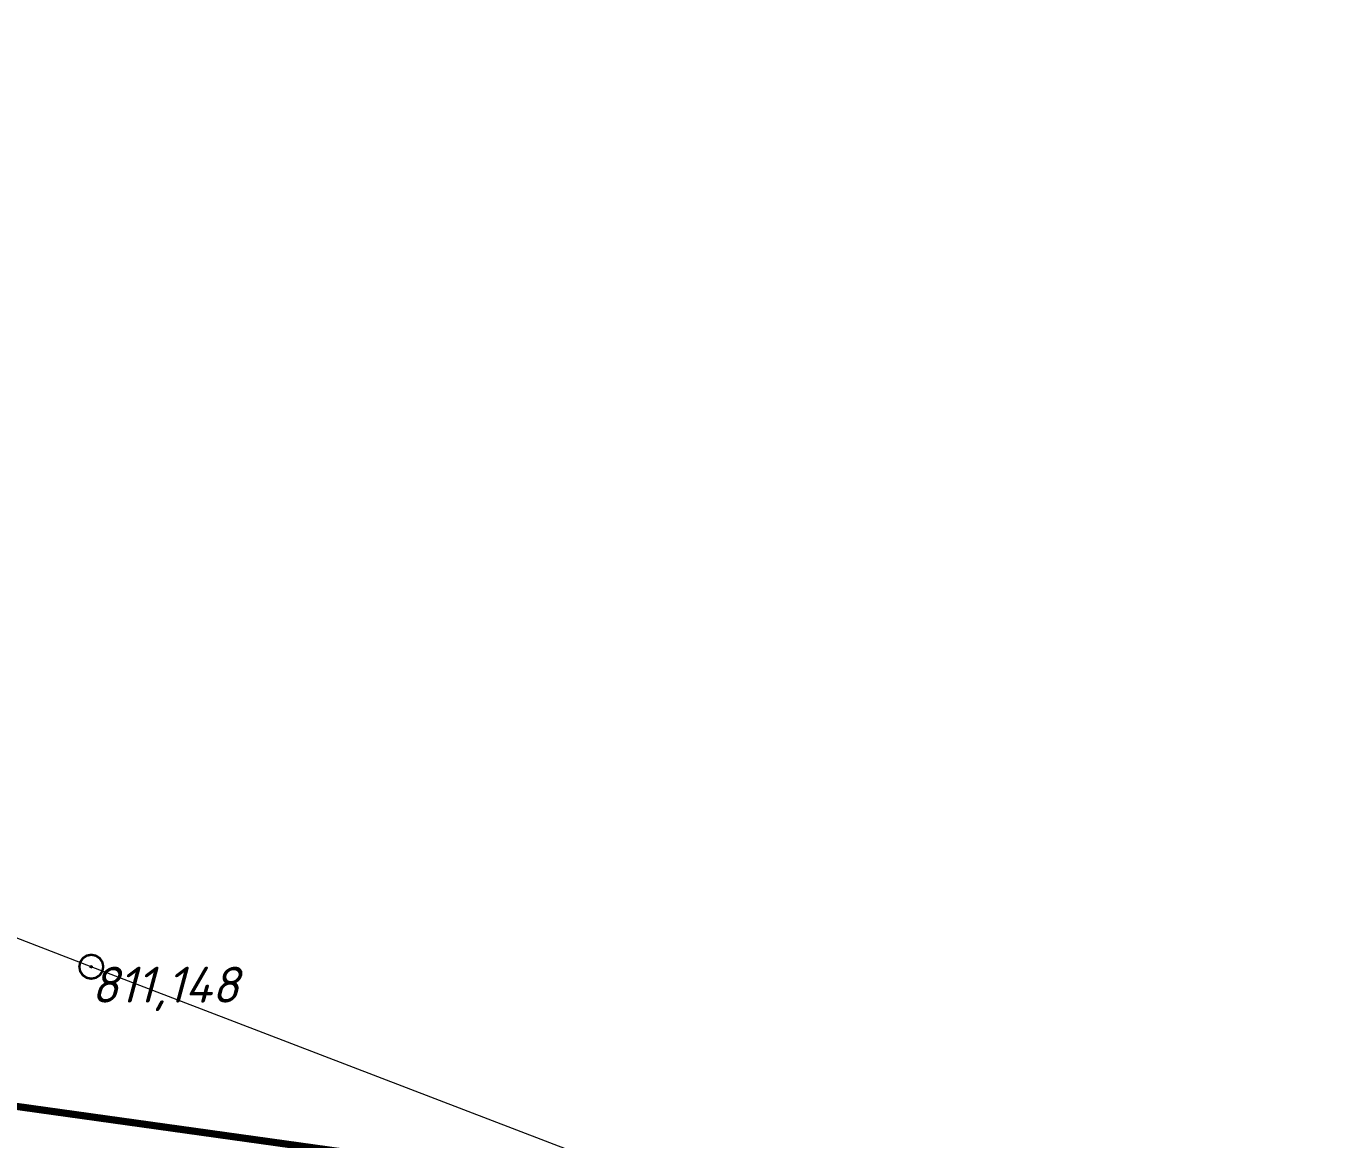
# Model space of a CAD drawing. Header units: metres. Extents: x 629572 to 645168, y 4785785 to 4790166.
# Drawn here: x 636038.8 to 636092.9, y 4788075.3 to 4788121.8 of the extents above; entities that cross this region are included whole.
import ezdxf

# ---------------------------------------------------------------- set-up
doc = ezdxf.new("R2010")
doc.units = ezdxf.units.M
doc.linetypes.add('Сплошная_0_50', pattern=[0])
doc.layers.get('0').update_dxf_attribs({"linetype": 'CONTINUOUS'})
for name, color, linetype in [('красная линия', 7, 'CONTINUOUS'), ('Нурсултан', 7, 'CONTINUOUS'), ('Столбы железобетонные', 7, 'CONTINUOUS')]:
    doc.layers.add(name, color=color, linetype=linetype)
doc.layers.add('ЛЭП в.напряж.', color=10, linetype='SIL_KAB_VYSVOLT', lineweight=13)
doc.styles.add('ISOCPEUR', font='isocpeui.ttf')
doc.styles.get("Standard").update_dxf_attribs({"font": 'isocpeui.ttf'})
doc.linetypes.add('SIL_KAB_VYSVOLT', pattern='A,1.5,["<<",Standard,S=1.6,R=0,X=-1.5,Y=-0.8],5,0,1.5,[">>",Standard,S=1.6,R=0,X=-2.14,Y=-0.8],-2,8,-2', length=20)

# ---------------------------------------------------------------- blocks, each defined once
blk = doc.blocks.new('26 - 108.1.1 опоры  жб d-1.0')
blk.add_hatch(color=7).paths.add_polyline_path([(0, 0.05), (-0.05, 0), (0, -0.05), (0.05, 0)])
at = {"color": 7, "linetype": 'Continuous', "lineweight": 0, "const_width": 0.1, "flags": 128}
blk.add_lwpolyline([(0, 0.5), (0.191, 0.462), (0.354, 0.354), (0.462, 0.191), (0.5, 0), (0.462, -0.191), (0.354, -0.354), (0.191, -0.462), (0, -0.5), (-0.191, -0.462), (-0.354, -0.354), (-0.462, -0.191), (-0.5, 0), (-0.462, 0.191), (-0.354, 0.354), (-0.191, 0.462), (0, 0.5)], close=True, dxfattribs=at)
at = {"color": 7, "linetype": 'Continuous', "lineweight": 0, "true_color": 0xffffff, "flags": 128}
blk.add_lwpolyline([(0, 0.5), (-0.25, 0.433), (-0.433, 0.25), (-0.5, 0), (-0.433, -0.25), (-0.25, -0.433), (0, -0.5), (0.25, -0.433), (0.433, -0.25), (0.5, 0), (0.433, 0.25), (0.25, 0.433), (0, 0.5)], close=True, dxfattribs=at)
at = {"color": 7, "linetype": 'Continuous', "lineweight": 0, "flags": 128}
for points in [[(0, 0.05), (-0.05, 0), (0, -0.05), (0.05, 0), (0, 0.05)], [(0, 0.05), (0.043, 0.025), (0.043, -0.025), (0, -0.05), (-0.043, -0.025), (-0.043, 0.025), (0, 0.05)]]:
    blk.add_lwpolyline(points, close=True, dxfattribs=at)
at = {"color": 7, "style": 'ISOCPEUR', "flags": 1}
for tag in ['Отметка(высота) верхнего провода', 'Отметка(высота) нижнего провода', 'X', 'Высота', 'Отметка', 'Имя объекта CREDO-III', 'Код объекта CREDO-III', 'Номер', 'Y']:
    blk.add_attdef(tag, (0, 0), '', height=2.5, dxfattribs=at)

msp = doc.modelspace()

# ---------------------------------------------------------------- linework, layer by layer
at = {"layer": 'красная линия', "color": 1, "linetype": 'Сплошная_0_50', "lineweight": 0, "true_color": 0xff0000, "const_width": 0.3, "elevation": 794.579, "flags": 128}
msp.add_lwpolyline([(638818.848, 4788579.098), (638434.543, 4788398.115), (637986.142, 4788195.6), (637994.638, 4788176.414), (637942.139, 4788165.191), (637935.75, 4788162.9), (637919.94, 4788203.086), (637884.756, 4788191.01), (637897.946, 4788150.802), (637875.631, 4788142.106), (637761.545, 4788134.606), (637700.256, 4788129.196), (637638.253, 4788120.005), (637581.946, 4788110.591), (637565.739, 4788106.898), (637558.254, 4788104.091), (637363.245, 4788069.304), (637293.147, 4788066.19), (637239.74, 4788053.996), (637240.261, 4788022.608), (637232.946, 4788021.41), (637162.138, 4788007.601), (637160.654, 4788026.311), (636775.64, 4787974.712), (636766.433, 4787974.403), (636737.136, 4787937.815), (636720.149, 4787935.806), (636516.153, 4787941.092), (636490.258, 4787949.803), (636394.84, 4787957.088), (636354.049, 4787969.885), (636316.148, 4787980.518), (636315.357, 4787987.294), (636135.738, 4788019.2), (636122.937, 4788021.29), (636105.848, 4788067.289), (636010.538, 4788080.603), (635985.153, 4788054.809), (635975.448, 4788047.792), (635905.965, 4788055.726), (635883.655, 4788057.997), (635666.752, 4788098.184), (635673.048, 4788121.002), (635509.85, 4788130.405), (635401.641, 4788148.595)], dxfattribs=at)
at = {"layer": 'ЛЭП в.напряж.', "lineweight": 13}
msp.add_lwpolyline([(636144.369, 4787951.515), (636159.947, 4788036.804), (636109.383, 4788056.502), (636041.547, 4788082.538), (636012.129, 4788093.902), (635970.037, 4788101.841), (635929.562, 4788107.483), (635904.408, 4788097.36), (635893.53, 4788057.691), (635861.073, 4788049.239), (635796.413, 4788059.653), (635733.231, 4788069.889), (635674.972, 4788075.874)], dxfattribs=at)
at = {"layer": 'Нурсултан', "color": 7}
msp.add_point((636041.547, 4788082.538, 24.471), dxfattribs=at)

# ---------------------------------------------------------------- block references
at = {"layer": 'Столбы железобетонные', "color": 7, "linetype": 'Continuous'}
msp.add_blockref('26 - 108.1.1 опоры  жб d-1.0', (636041.547, 4788082.538, 795.239), dxfattribs=at)

# ---------------------------------------------------------------- texts
at = {"layer": 'Нурсултан', "color": 251, "insert": (636041.547, 4788082.538, 24.471), "char_height": 1.5, "attachment_point": 1, "style": 'ISOCPEUR'}
msp.add_mtext('811,148', dxfattribs=at)

doc.saveas('drawing.dxf')
